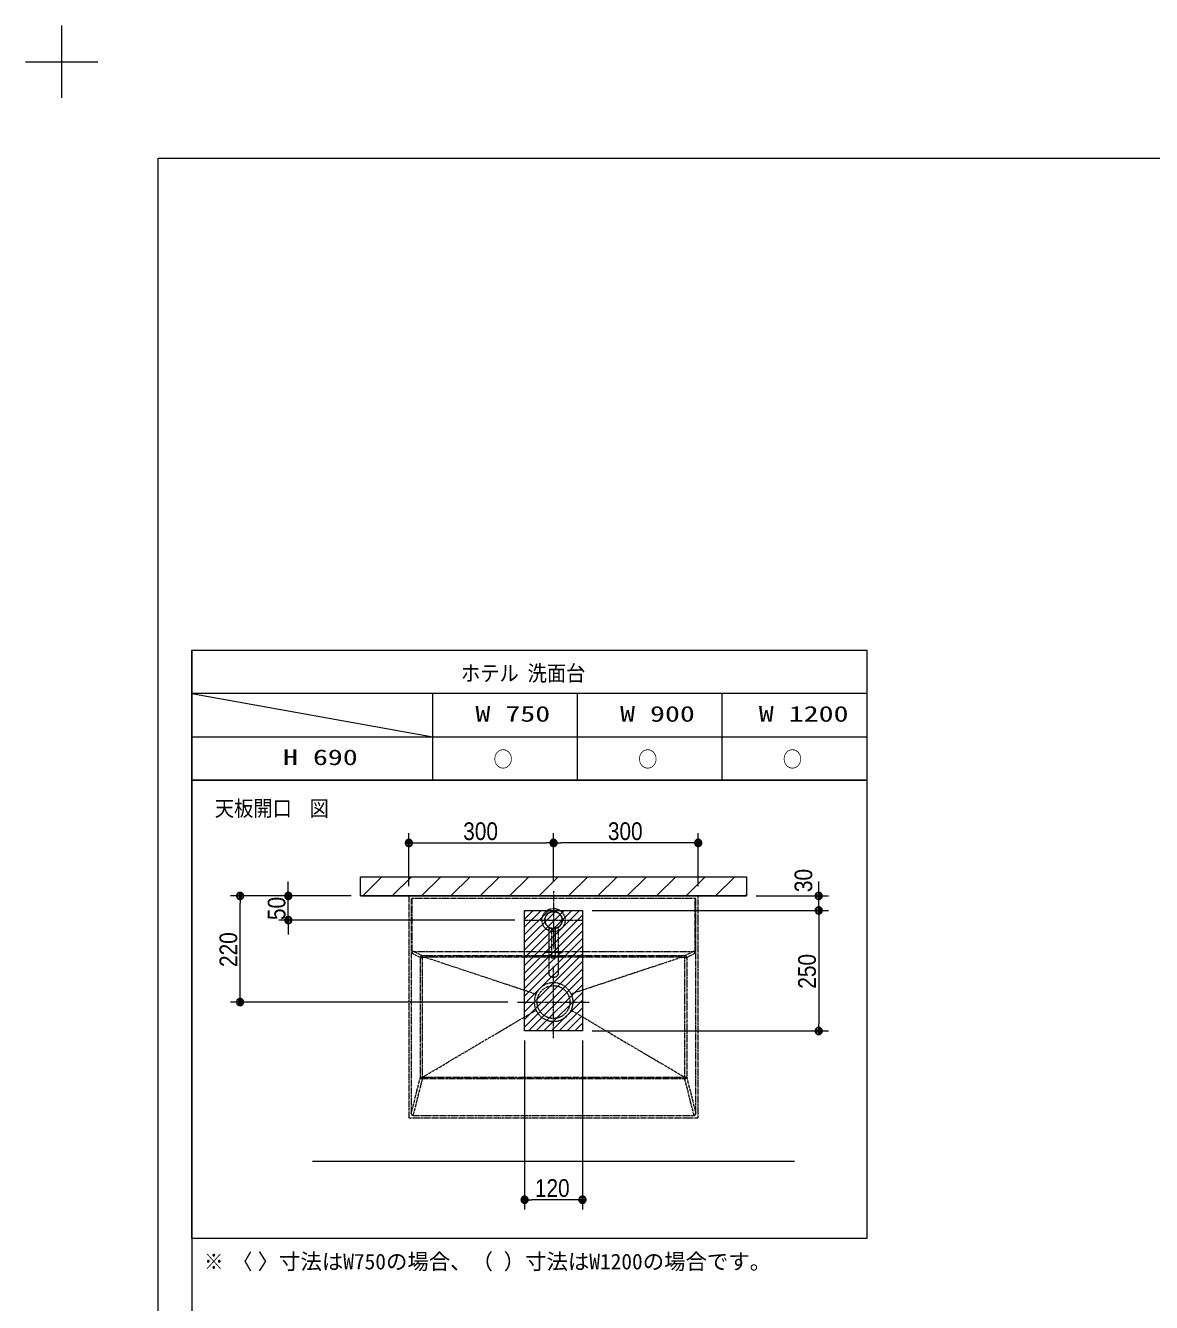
# Model space of a CAD drawing. Units: millimetres, scale not verified. Extents: x -6062 to 6062, y -3045 to 3045.
# Drawn here: x -6062 to -3728, y 397 to 3045 of the extents above; entities that cross this region are included whole.
import ezdxf
from ezdxf.enums import TextEntityAlignment as Align

# ---------------------------------------------------------------- set-up
doc = ezdxf.new("R2010")
doc.units = ezdxf.units.MM
doc.header["$LTSCALE"] = 20
doc.linetypes.add('CHAIN1', pattern=[8, 5, -1, 1, -1])
for name, color, linetype, lineweight in [('0-0_1図面枠', 7, 'Continuous', 9), ('0-2_2寸法-2', 7, 'Continuous', 9), ('0-3_0', 7, 'Continuous', 9), ('0-4_2寸法-1', 7, 'Continuous', 9), ('0-6_3一般', 7, 'CHAIN1', 9)]:
    doc.layers.add(name, color=color, linetype=linetype, lineweight=lineweight)
doc.styles.add('ＭＳ ゴシック', font='')
doc.styles.add('ＭＳ Ｐゴシック', font='')
doc.styles.get('ＭＳ ゴシック').set_extended_font_data('MS Gothic')
doc.styles.get('ＭＳ Ｐゴシック').set_extended_font_data('MS PGothic')

# ---------------------------------------------------------------- blocks, each defined once
blk = doc.blocks.new('グループ')
at = {"layer": '0-0_1図面枠'}
for p, q in [((-84000, 57900), (-84000, 60900)), ((-85500, 59400), (-82500, 59400))]:
    blk.add_line(p, q, dxfattribs=at)
blk = doc.blocks.new('グループ-2')
at = {"layer": '0-0_1図面枠'}
blk.add_lwpolyline([(-80000, 55400), (80000, 55400), (80000, -55400), (-80000, -55400)], close=True, dxfattribs=at)
blk = doc.blocks.new('図面枠')
at = {"layer": '0-0_1図面枠'}
for name in ['グループ', 'グループ-2']:
    blk.add_blockref(name, (0, 0), dxfattribs=at)
blk = doc.blocks.new('_Dot')
at = {"layer": '0-3_0'}
for p, q in [((-10, 0), (-20, 0)), ((9.78, 2), (-9.78, 2)), ((7.99, 6), (-7.99, 6)), ((9.16, -3.98), (-9.16, -3.98)), ((6, -7.98), (-6, -7.98))]:
    blk.add_line(p, q, dxfattribs=at)
for points in [[(10, 0), (9.92, 1.25), (9.69, 2.49), (9.3, 3.68), (8.76, 4.82), (8.09, 5.88), (7.29, 6.85), (6.37, 7.71), (5.36, 8.44), (4.26, 9.05), (3.09, 9.51), (1.87, 9.82), (0.63, 9.98), (-0.63, 9.98), (-1.87, 9.82), (-3.09, 9.51), (-4.26, 9.05), (-5.36, 8.44), (-6.37, 7.71), (-7.29, 6.85), (-8.09, 5.88), (-8.76, 4.82), (-9.3, 3.68), (-9.69, 2.49), (-9.92, 1.25), (-10, 0), (0, 0)], [(-10, 0), (-9.92, -1.25), (-9.69, -2.49), (-9.3, -3.68), (-8.76, -4.82), (-8.09, -5.88), (-7.29, -6.85), (-6.37, -7.71), (-5.36, -8.44), (-4.26, -9.05), (-3.09, -9.51), (-1.87, -9.82), (-0.63, -9.98), (0.63, -9.98), (1.87, -9.82), (3.09, -9.51), (4.26, -9.05), (5.36, -8.44), (6.37, -7.71), (7.29, -6.85), (8.09, -5.88), (8.76, -4.82), (9.3, -3.68), (9.69, -2.49), (9.92, -1.25), (10, 0), (0, 0)]]:
    blk.add_lwpolyline(points, close=True, dxfattribs=at)
blk = doc.blocks.new('グループ-6')
at = {"layer": '0-6_3一般'}
for p, q in [((-63600, 25000), (-63600, 22600)), ((-57600, 24800), (-69600, 24800)), ((-69600, 24800), (-69600, 15600)), ((-57700, 24700), (-69500, 24700)), ((-69500, 24700), (-69500, 15787.9)), ((-69471.8, 24700), (-69471.8, 22420.9)), ((-57728.2, 22420.9), (-57728.2, 24700)), ((-57700, 15787.9), (-57700, 24700)), ((-57600, 15600), (-57600, 24800)), ((-64800, 23800), (-62400, 23800)), ((-69471.7, 22423.7), (-69471.8, 22420.9)), ((-69123.3, 22248), (-69471.8, 22420.9)), ((-69391.8, 22500), (-57808.2, 22500)), ((-69391.8, 22500), (-69044.6, 22327.7)), ((-68889, 22247.6), (-64326.5, 20734.9)), ((-63923.9, 22458), (-63920, 22458)), ((-63920, 22472), (-63280, 22472)), ((-63920, 22472), (-63920, 22458)), ((-63280, 22458), (-63920, 22458)), ((-58311, 22247.6), (-62873.5, 20734.9)), ((-57728.2, 22420.9), (-58076.7, 22248)), ((-57805.4, 22499.9), (-57808.2, 22500)), ((-63600, 18900), (-63600, 21900)), ((-65100, 20400), (-62100, 20400)), ((-69038.6, 17283.9), (-64326.5, 20065.1)), ((-62866.5, 20080.9), (-62873.5, 20065.1)), ((-62873.5, 20065.1), (-58161.4, 17283.9)), ((-69500, 15787.9), (-69123.3, 17283.7)), ((-69044.6, 17218.1), (-69426.9, 15700)), ((-69047.2, 17283.6), (-69038.6, 17283.9)), ((-69041.3, 17218.2), (-69044.6, 17218.1)), ((-58161.4, 17283.9), (-58152.8, 17283.6)), ((-58155.4, 17218.1), (-58158.7, 17218.2)), ((-57773.1, 15700), (-58155.4, 17218.1)), ((-58076.7, 17283.7), (-57700, 15787.9)), ((-69600, 15600), (-57600, 15600)), ((-69429.6, 15700.1), (-69426.9, 15700)), ((-69426.9, 15700), (-57773.1, 15700)), ((-57700.1, 15784.7), (-57700, 15787.9))]:
    blk.add_line(p, q, dxfattribs=at)
for points in [[(-63800, 23512.8), (-63800, 21582.9), (-63799.2, 21569.2), (-63796.7, 21555), (-63792.3, 21540.8), (-63786, 21526.5), (-63777.7, 21512.6), (-63767.4, 21499.1), (-63755.3, 21486.4), (-63741.4, 21474.6), (-63726.1, 21464), (-63709.4, 21454.7), (-63691.9, 21446.8), (-63673.6, 21440.5), (-63655, 21435.6), (-63636.4, 21432.3), (-63618, 21430.3), (-63600, 21429.7), (-63582, 21430.3), (-63563.6, 21432.3), (-63545, 21435.6), (-63526.4, 21440.5), (-63508.1, 21446.8), (-63490.6, 21454.7), (-63473.9, 21464), (-63458.6, 21474.6), (-63444.7, 21486.4), (-63432.6, 21499.1), (-63422.3, 21512.6), (-63414, 21526.5), (-63407.7, 21540.8), (-63403.3, 21555), (-63400.8, 21569.2), (-63400, 21582.9), (-63400, 23512.8)], [(-63680, 23459.3), (-63680, 22240), (-63520, 22240), (-63520, 23459.3)], [(-69391.8, 22500), (-69394.6, 22499.9), (-69397.5, 22499.7), (-69400.3, 22499.4), (-69403.1, 22499), (-69405.9, 22498.4), (-69408.6, 22497.7), (-69411.4, 22496.9), (-69414.1, 22495.9), (-69416.9, 22494.8), (-69419.6, 22493.6), (-69422.3, 22492.3), (-69425, 22490.8), (-69427.7, 22489.2), (-69430.3, 22487.5), (-69433, 22485.7), (-69435.6, 22483.7), (-69438.2, 22481.6), (-69440.9, 22479.4), (-69443.5, 22477), (-69446, 22474.5), (-69448.5, 22472), (-69450.9, 22469.4), (-69453.2, 22466.8), (-69455.3, 22464.2), (-69457.3, 22461.6), (-69459.2, 22459), (-69460.9, 22456.4), (-69462.5, 22453.7), (-69464, 22451.1), (-69465.3, 22448.4), (-69466.6, 22445.7), (-69467.7, 22443), (-69468.6, 22440.3), (-69469.5, 22437.6), (-69470.2, 22434.8), (-69470.8, 22432.1), (-69471.2, 22429.3), (-69471.5, 22426.5), (-69471.7, 22423.7)], [(-69123.3, 17283.7), (-69123.3, 18584.6), (-69123.3, 19885.5), (-69123.3, 22248)], [(-69123.3, 22248), (-69119.9, 22248), (-69114.2, 22248), (-69106.5, 22248), (-69097, 22248), (-69086, 22248), (-69073.8, 22248), (-69060.8, 22248), (-69047.2, 22248)], [(-69047.2, 22248), (-69047.2, 22088), (-69047.3, 21448), (-69047.3, 18888), (-69047.3, 18584.6), (-69047.2, 17283.6)], [(-68889, 22247.6), (-68968.1, 22247.8), (-69007.7, 22247.9), (-69047.2, 22248)], [(-69044.6, 22327.7), (-68972.1, 22327.5), (-68899.7, 22327.3)], [(-58298.9, 22255.5), (-58447, 22255.6), (-59087, 22256), (-61647, 22257.9), (-64207, 22258.6), (-66608.9, 22257.1), (-68901.1, 22255.5)], [(-68901.1, 22255.5), (-68900.9, 22254.5), (-68900.2, 22253.3), (-68898.2, 22251.7), (-68889, 22247.6)], [(-68899.7, 22327.3), (-66608.8, 22327.2), (-63600, 22327.1), (-62095.6, 22327.1), (-59086.8, 22327.3), (-58300.3, 22327.3)], [(-63920, 22472), (-63923.9, 22472), (-63927.6, 22471.9), (-63931.1, 22471.8), (-63934.4, 22471.7), (-63937.5, 22471.6), (-63940.4, 22471.4), (-63943.1, 22471.1), (-63945.6, 22470.9), (-63947.9, 22470.6), (-63950, 22470.3), (-63951.9, 22469.9), (-63953.6, 22469.5), (-63955.1, 22469), (-63956.4, 22468.6), (-63957.5, 22468.1), (-63958.4, 22467.5), (-63959.1, 22466.9), (-63959.6, 22466.3), (-63959.9, 22465.7), (-63960, 22465), (-63959.9, 22464.3), (-63959.6, 22463.7), (-63959.1, 22463.1), (-63958.4, 22462.5), (-63957.5, 22461.9), (-63956.4, 22461.4), (-63955.1, 22461), (-63953.6, 22460.5), (-63951.9, 22460.1), (-63950, 22459.8), (-63947.9, 22459.4), (-63945.6, 22459.1), (-63943.1, 22458.9), (-63940.4, 22458.6), (-63937.5, 22458.4), (-63934.4, 22458.3), (-63931.1, 22458.2), (-63927.6, 22458.1), (-63923.9, 22458)], [(-63280, 22472), (-63280, 22458), (-63276.1, 22458), (-63272.4, 22458.1), (-63268.9, 22458.2), (-63265.6, 22458.3), (-63262.5, 22458.4), (-63259.6, 22458.6), (-63256.9, 22458.9), (-63254.4, 22459.1), (-63252.1, 22459.4), (-63250, 22459.8), (-63248.1, 22460.1), (-63246.4, 22460.5), (-63244.9, 22461), (-63243.6, 22461.4), (-63242.5, 22461.9), (-63241.6, 22462.5), (-63240.9, 22463.1), (-63240.4, 22463.7), (-63240.1, 22464.3), (-63240, 22465), (-63240.1, 22465.7), (-63240.4, 22466.3), (-63240.9, 22466.9), (-63241.6, 22467.5), (-63242.5, 22468.1), (-63243.6, 22468.6), (-63244.9, 22469), (-63246.4, 22469.5), (-63248.1, 22469.9), (-63250, 22470.3), (-63252.1, 22470.6), (-63254.4, 22470.9), (-63256.9, 22471.1), (-63259.6, 22471.4), (-63262.5, 22471.6), (-63265.6, 22471.7), (-63268.9, 22471.8), (-63272.4, 22471.9)], [(-63272.4, 22471.9), (-63276.1, 22472), (-63280, 22472)], [(-58311, 22247.6), (-58306.4, 22249.3), (-58303.4, 22250.7), (-58300.5, 22252.6), (-58299.6, 22253.7), (-58299.1, 22254.7), (-58298.9, 22255.5)], [(-58152.8, 22248), (-58231.9, 22247.8), (-58271.4, 22247.7), (-58311, 22247.6)], [(-58300.3, 22327.3), (-58227.9, 22327.5), (-58155.4, 22327.7), (-57808.2, 22500)], [(-58152.8, 17283.6), (-58152.8, 17443.6), (-58152.7, 18083.6), (-58152.7, 20643.6), (-58152.7, 20947.1), (-58152.8, 22248)], [(-58152.8, 22248), (-58139.2, 22248), (-58126.2, 22248), (-58114, 22248), (-58103, 22248), (-58093.5, 22248), (-58085.8, 22248), (-58080.1, 22248), (-58076.7, 22248)], [(-58076.7, 22248), (-58076.7, 20947.1), (-58076.7, 19646.2), (-58076.7, 17283.7)], [(-57728.2, 22420.9), (-57728.3, 22423.7), (-57728.5, 22426.5), (-57728.8, 22429.3), (-57729.2, 22432.1), (-57729.8, 22434.8), (-57730.5, 22437.6), (-57731.4, 22440.3), (-57732.3, 22443), (-57733.4, 22445.7), (-57734.7, 22448.4), (-57736, 22451.1), (-57737.5, 22453.7), (-57739.1, 22456.4), (-57740.8, 22459), (-57742.7, 22461.6), (-57744.7, 22464.2), (-57746.8, 22466.8), (-57749.1, 22469.4), (-57751.5, 22472), (-57754, 22474.5), (-57756.5, 22477), (-57759.1, 22479.4), (-57761.8, 22481.6), (-57764.4, 22483.7), (-57767, 22485.7), (-57769.7, 22487.5), (-57772.3, 22489.2), (-57775, 22490.8), (-57777.7, 22492.3), (-57780.4, 22493.6), (-57783.1, 22494.8), (-57785.9, 22495.9), (-57788.6, 22496.9), (-57791.4, 22497.7), (-57794.1, 22498.4), (-57796.9, 22499), (-57799.7, 22499.4), (-57802.5, 22499.7), (-57805.4, 22499.9)], [(-62873.5, 20734.9), (-62866.5, 20719.1), (-62859.9, 20703.2), (-62853.7, 20687.2), (-62847.8, 20671.1), (-62842.2, 20655), (-62837.1, 20638.7), (-62832.2, 20622.3), (-62827.8, 20605.8), (-62823.7, 20589.2), (-62819.9, 20572.5), (-62816.5, 20555.7), (-62813.5, 20538.8), (-62810.8, 20521.8), (-62808.5, 20504.7), (-62806.5, 20487.5), (-62804.9, 20470.2), (-62803.7, 20452.8), (-62802.8, 20435.3), (-62802.3, 20417.7), (-62802.1, 20400), (-62802.3, 20382.3), (-62802.8, 20364.7), (-62803.7, 20347.2), (-62804.9, 20329.8), (-62806.5, 20312.5), (-62808.5, 20295.3), (-62810.8, 20278.2), (-62813.5, 20261.2), (-62816.5, 20244.3), (-62819.9, 20227.5), (-62823.7, 20210.8), (-62827.8, 20194.2), (-62832.2, 20177.7), (-62837.1, 20161.3), (-62842.2, 20145), (-62847.8, 20128.9), (-62853.7, 20112.8), (-62859.9, 20096.8), (-62866.5, 20080.9)], [(-69123.3, 17283.7), (-69119.9, 17283.7), (-69114.2, 17283.7), (-69106.5, 17283.7), (-69097, 17283.7), (-69086, 17283.6), (-69073.8, 17283.6), (-69060.8, 17283.6), (-69047.2, 17283.6)], [(-69042.5, 17279.2), (-68886.4, 17279.2), (-68246.4, 17279.1), (-65686.4, 17278.8), (-61920, 17278.7), (-60656.5, 17278.9), (-58157.5, 17279.2)], [(-58158.7, 17218.2), (-60656.5, 17218.4), (-63600, 17218.5), (-66543.5, 17218.4), (-69041.3, 17218.2)], [(-58152.8, 17283.6), (-58139.2, 17283.6), (-58126.2, 17283.6), (-58114, 17283.6), (-58103, 17283.7), (-58093.5, 17283.7), (-58085.8, 17283.7), (-58080.1, 17283.7), (-58076.7, 17283.7)], [(-69500, 15787.9), (-69499.9, 15784.7), (-69499.8, 15781.5), (-69499.5, 15778.3), (-69499.1, 15775.1), (-69498.6, 15771.9), (-69497.9, 15768.8), (-69497.2, 15765.7), (-69496.3, 15762.6), (-69495.3, 15759.6), (-69494.2, 15756.6), (-69493, 15753.6), (-69491.7, 15750.6), (-69490.3, 15747.6), (-69488.7, 15744.7), (-69487.1, 15741.8), (-69485.3, 15738.9), (-69483.4, 15736.1), (-69481.4, 15733.2), (-69479.2, 15730.4), (-69477, 15727.7), (-69474.7, 15725), (-69472.3, 15722.4), (-69470, 15720), (-69467.6, 15717.7), (-69465.2, 15715.6), (-69462.8, 15713.6), (-69460.4, 15711.7), (-69457.9, 15710), (-69455.4, 15708.4), (-69452.9, 15706.9), (-69450.4, 15705.6), (-69447.9, 15704.4), (-69445.3, 15703.4), (-69442.8, 15702.5), (-69440.2, 15701.7), (-69437.5, 15701.1), (-69434.9, 15700.6), (-69432.2, 15700.3), (-69429.6, 15700.1)], [(-57773.1, 15700), (-57770.4, 15700.1), (-57767.8, 15700.3), (-57765.1, 15700.6), (-57762.5, 15701.1), (-57759.8, 15701.7), (-57757.2, 15702.5), (-57754.7, 15703.4), (-57752.1, 15704.4), (-57749.6, 15705.6), (-57747.1, 15706.9), (-57744.6, 15708.4), (-57742.1, 15710), (-57739.6, 15711.7), (-57737.2, 15713.6), (-57734.8, 15715.6), (-57732.4, 15717.7), (-57730, 15720), (-57727.7, 15722.4), (-57725.3, 15725), (-57723, 15727.7), (-57720.8, 15730.4), (-57718.6, 15733.2), (-57716.6, 15736.1), (-57714.7, 15738.9), (-57712.9, 15741.8), (-57711.3, 15744.7), (-57709.7, 15747.6), (-57708.3, 15750.6), (-57707, 15753.6), (-57705.8, 15756.6), (-57704.7, 15759.6), (-57703.7, 15762.6), (-57702.8, 15765.7), (-57702.1, 15768.8), (-57701.4, 15771.9), (-57700.9, 15775.1), (-57700.5, 15778.3), (-57700.2, 15781.5), (-57700.1, 15784.7)]]:
    blk.add_lwpolyline(points, dxfattribs=at)
for centre, radius in [((-63600, 23800), 480), ((-63600, 23800), 360), ((-63600, 23800), 360), ((-63600, 23800), 350), ((-63600, 20400), 680)]:
    blk.add_circle(centre, radius, dxfattribs=at)
for centre, radius, start, end in [((-69042.7, 22247.1), 80.7, 91.34042, 179.31825), ((-68321.3, 22263.6), 726.1, 174.9304, 181.22581), ((-67784.9, 22270.6), 1116.3, 177.08904, 180.77471), ((-59415.1, 22270.6), 1116.3, 359.22529, 2.91096), ((-58878.7, 22263.6), 726.1, 358.77419, 5.0696), ((-58157.3, 22247.1), 80.7, 0.68175, 88.65958), ((-63600, 20400), 800, 24.74511, 155.25489), ((-63600, 20400), 800, 155.25489, 204.74511), ((-63600, 20400), 800, 204.74511, 335.25489), ((-69042.2, 17301.1), 83, 192.12748, 268.36591), ((-67505, 17313.7), 1542.5, 181.11697, 183.55327), ((-69036.5, 17278), 6.16, 109.6214, 169.07682), ((-66424.2, 17303.8), 2618.4, 180.53871, 181.87426), ((-58163.8, 17277.8), 6.52, 12.72102, 68.58076), ((-60775.8, 17303.8), 2618.4, 358.12574, 359.46129), ((-59695, 17313.7), 1542.5, 356.44673, 358.88303), ((-58157.8, 17301.1), 83, 271.63409, 347.87252)]:
    blk.add_arc(centre, radius, start, end, dxfattribs=at)

msp = doc.modelspace()

# ---------------------------------------------------------------- linework, layer by layer
at = {"layer": '0-0_1図面枠'}
for p, q in [((-5717.5, 1750), (-5717.5, -2420)), ((-4317.5, 1660), (-5717.5, 1660)), ((-5717.5, 1660), (-5217.5, 1570)), ((-5217.5, 1480), (-5217.5, 1660)), ((-4917.5, 1480), (-4917.5, 1660)), ((-4617.5, 1480), (-4617.5, 1660)), ((-5717.5, 1570), (-4317.5, 1570))]:
    msp.add_line(p, q, dxfattribs=at)
for points in [[(-5717.5, 1750), (-4317.5, 1750), (-4317.5, 1480), (-5717.5, 1480)], [(-5717.5, 1480), (-4317.5, 1480), (-4317.5, 530), (-5717.5, 530)]]:
    msp.add_lwpolyline(points, close=True, dxfattribs=at)
at = {"layer": '0-2_2寸法-2'}
for p, q in [((-4417.5, 1255.01), (-4417.5, 1270.01)), ((-4547.5, 1240), (-4397.5, 1240)), ((-4417.5, 1210), (-4417.5, 1240)), ((-4887.5, 1210), (-4397.5, 1210)), ((-4417.5, 1194.99), (-4417.5, 1179.99))]:
    msp.add_line(p, q, dxfattribs=at)
at = {"layer": '0-4_2寸法-1'}
for p, q in [((-5267.5, 1260), (-5267.5, 1370)), ((-4967.5, 1270), (-4967.5, 1370)), ((-4967.5, 1270), (-4967.5, 1370)), ((-4667.5, 1260), (-4667.5, 1370)), ((-5252.49, 1350), (-4982.51, 1350)), ((-4682.51, 1350), (-4952.49, 1350)), ((-5517.5, 1255.01), (-5517.5, 1270.01)), ((-5537.5, 1240), (-5637.5, 1240)), ((-5617.5, 1035.01), (-5617.5, 1224.99)), ((-5387.5, 1240), (-5537.5, 1240)), ((-5517.5, 1190), (-5517.5, 1240)), ((-4887.5, 1210), (-4397.5, 1210)), ((-4417.5, 1194.99), (-4417.5, 975.01)), ((-5047.5, 1190), (-5537.5, 1190)), ((-5517.5, 1174.99), (-5517.5, 1159.99)), ((-5062.5, 1020), (-5637.5, 1020)), ((-4887.5, 960), (-4397.5, 960)), ((-5027.5, 940), (-5027.5, 590)), ((-4907.5, 940), (-4907.5, 590)), ((-4922.51, 610), (-5012.49, 610))]:
    msp.add_line(p, q, dxfattribs=at)
at = {"layer": '0-6_3一般', "linetype": 'Continuous'}
for p, q in [((-5363.34, 1240), (-5323.34, 1280)), ((-5302.38, 1240), (-5262.38, 1280)), ((-5241.42, 1240), (-5201.42, 1280)), ((-5180.46, 1240), (-5140.46, 1280)), ((-5119.5, 1240), (-5079.5, 1280)), ((-5058.54, 1240), (-5018.54, 1280)), ((-4997.58, 1240), (-4957.58, 1280)), ((-4936.62, 1240), (-4896.62, 1280)), ((-4875.66, 1240), (-4835.66, 1280)), ((-4814.7, 1240), (-4774.7, 1280)), ((-4753.74, 1240), (-4713.74, 1280)), ((-4692.78, 1240), (-4652.78, 1280)), ((-4631.82, 1240), (-4591.82, 1280)), ((-5367.5, 1240), (-4567.5, 1240)), ((-4570.86, 1240), (-4567.5, 1243.36)), ((-5027.5, 1208), (-5025.5, 1210)), ((-5027.5, 1192), (-5009.5, 1210)), ((-5027.5, 1176), (-4993.5, 1210)), ((-5027.5, 1160), (-4977.5, 1210)), ((-5027.5, 1144), (-4961.5, 1210)), ((-5027.5, 1128), (-4945.5, 1210)), ((-5027.5, 1112), (-4929.5, 1210)), ((-5027.5, 1096), (-4913.5, 1210)), ((-5027.5, 1080), (-4907.5, 1200)), ((-5027.5, 1064), (-4907.5, 1184)), ((-5027.5, 1048), (-4907.5, 1168)), ((-5027.5, 1032), (-4907.5, 1152)), ((-5027.5, 1016), (-4907.5, 1136)), ((-5027.5, 1000), (-4907.5, 1120)), ((-5027.5, 984), (-4907.5, 1104)), ((-5027.5, 968), (-4907.5, 1088)), ((-5019.5, 960), (-4907.5, 1072)), ((-5003.5, 960), (-4907.5, 1056)), ((-4987.5, 960), (-4907.5, 1040)), ((-4971.5, 960), (-4907.5, 1024)), ((-4955.5, 960), (-4907.5, 1008)), ((-4939.5, 960), (-4907.5, 992)), ((-4923.5, 960), (-4907.5, 976)), ((-5467.5, 690), (-4467.5, 690))]:
    msp.add_line(p, q, dxfattribs=at)
for points in [[(-5367.5, 1280), (-4567.5, 1280), (-4567.5, 1240), (-5367.5, 1240)], [(-5027.5, 1210), (-4907.5, 1210), (-4907.5, 960), (-5027.5, 960)], [(-5027.5, 1210), (-4907.5, 1210), (-4907.5, 960), (-5027.5, 960)]]:
    msp.add_lwpolyline(points, close=True, dxfattribs=at)

# ---------------------------------------------------------------- block references
at = {"layer": '0-0_1図面枠', "xscale": 0.05, "yscale": 0.05}
msp.add_blockref('図面枠', (-1787.5, 0), dxfattribs=at)
at = {"layer": '0-2_2寸法-2', "xscale": 0.7503418, "yscale": 0.7503418}
for p, rotation in [((-4417.5, 1240), 270), ((-4417.5, 1210), 90)]:
    msp.add_blockref('_Dot', p, dxfattribs=dict(at, rotation=rotation))
at = {"layer": '0-4_2寸法-1', "xscale": 0.7503418, "yscale": 0.7503418}
for p, rotation in [((-5267.5, 1350), 180), ((-4967.5, 1350), 180), ((-5617.5, 1240), 90), ((-5517.5, 1240), 270), ((-5517.5, 1190), 90), ((-4417.5, 1210), 90), ((-5617.5, 1020), 270), ((-4417.5, 960), 270), ((-5027.5, 610), 180)]:
    msp.add_blockref('_Dot', p, dxfattribs=dict(at, rotation=rotation))
for p in [(-4967.5, 1350), (-4667.5, 1350), (-4907.5, 610)]:
    msp.add_blockref('_Dot', p, dxfattribs=at)
at = {"layer": '0-6_3一般', "xscale": 0.05, "yscale": 0.05}
msp.add_blockref('グループ-6', (-1787.5, 0), dxfattribs=at)

# ---------------------------------------------------------------- texts
at = {"layer": '0-0_1図面枠', "style": 'ＭＳ ゴシック'}
for s, width, p in [('洗面台', 0.9, (-5021.34, 1675.81)), ('ホテル', 0.9, (-5159.45, 1675.81)), ('W 750', 1.4, (-5129.45, 1591.59)), ('W 900', 1.4, (-4829.45, 1591.59)), ('W 1200', 1.4, (-4541.75, 1591.59)), ('H 690', 1.4, (-5528.49, 1501.59)), ('○', 0.9, (-5092.09, 1497.53)), ('○', 0.9, (-4792.09, 1497.53)), ('○', 0.9, (-4492.09, 1497.53)), ('天板開口', 0.9, (-5670, 1395.64)), ('図', 0.9, (-5473.27, 1395.64)), ('※ 〈', 0.9, (-5692.1, 455.81))]:
    msp.add_text(s, height=32.55, dxfattribs=dict(at, width=width)).set_placement(p, align=Align.BOTTOM_LEFT)
msp.add_text(' 〉寸法はW750の場合、（ ）寸法はW1200の場合です。', height=32.55, dxfattribs=at).set_placement((-5603.34, 455.81), align=Align.BOTTOM_LEFT)
at = {"layer": '0-2_2寸法-2', "style": 'ＭＳ Ｐゴシック', "width": 0.9}
msp.add_text('30', height=36.66, rotation=90, dxfattribs=at).set_placement((-4419.98, 1248.02), align=Align.BOTTOM_LEFT)
at = {"layer": '0-4_2寸法-1', "style": 'ＭＳ Ｐゴシック', "width": 0.9}
for s, p in [('300', (-5154.78, 1345.04)), ('300', (-4854.78, 1345.04)), ('120', (-5006.11, 605.04))]:
    msp.add_text(s, height=36.66, dxfattribs=at).set_placement(p, align=Align.BOTTOM_LEFT)
for s, p in [('50', (-5512.54, 1190.02)), ('220', (-5612.54, 1092.72)), ('250', (-4412.54, 1047.72))]:
    msp.add_text(s, height=36.66, rotation=90, dxfattribs=at).set_placement(p, align=Align.BOTTOM_LEFT)

doc.saveas('drawing.dxf')
